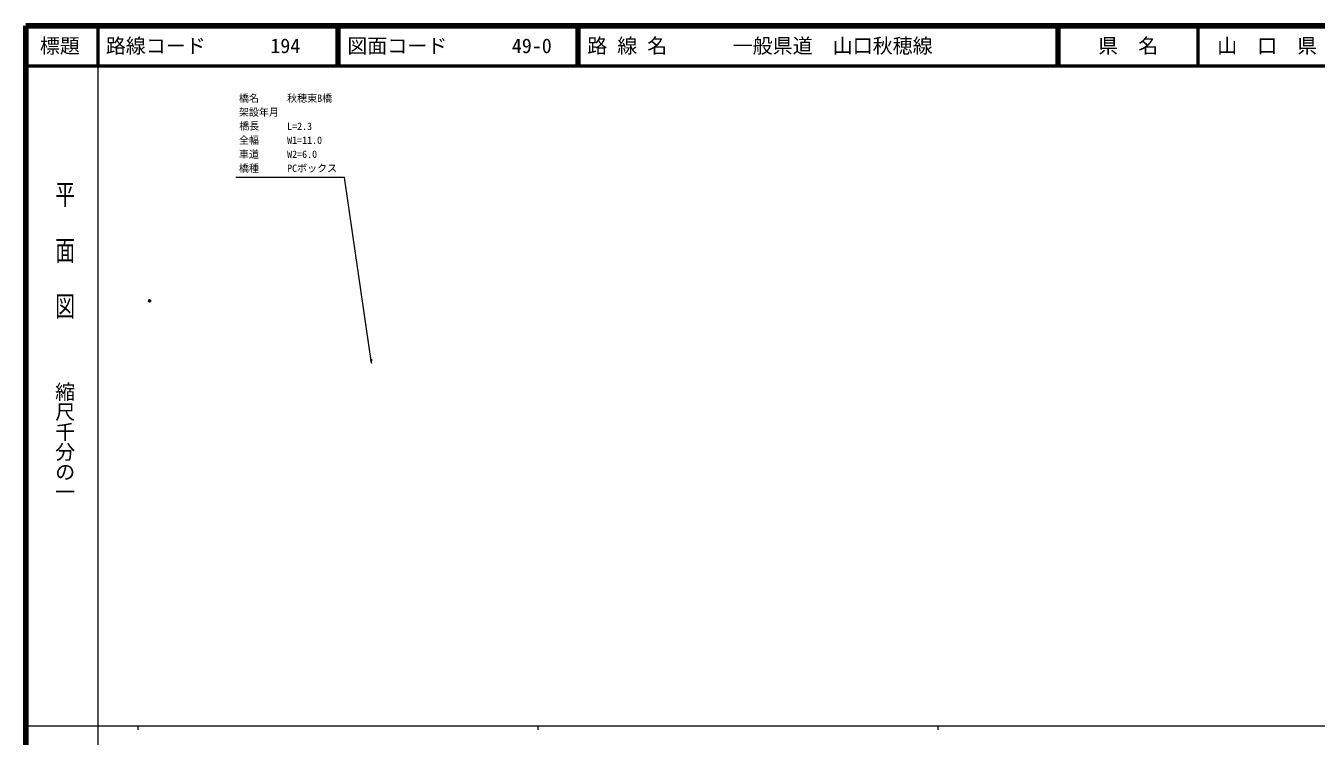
# Model space of a CAD drawing. Units: millimetres on the paper, with parts at other scales. Extents: x 40 to 680, y 20 to 380.
# Drawn here: x 40 to 362.6, y 202.4 to 380 of the extents above; entities that cross this region are included whole.
import ezdxf
from ezdxf.enums import TextEntityAlignment as Align

# ---------------------------------------------------------------- set-up
doc = ezdxf.new("R2010")
doc.units = ezdxf.units.MM
doc.header["$PDMODE"] = 32
doc.header["$PDSIZE"] = 0.5
doc.layers.add('M-OTRS', color=6, linetype='Continuous')
doc.layers.add('M-TTL-TXT', color=7, linetype='Continuous')
for name, color, linetype, lineweight in [('M-STR-HTXT', 7, 'Continuous', 13), ('M-TTL', 2, 'Continuous', 140), ('M-TTL-BAND', 7, 'Continuous', 13), ('M-TTL-LINE', 7, 'Continuous', 50)]:
    doc.layers.add(name, color=color, linetype=linetype, lineweight=lineweight)
doc.styles.add('@ＭＳ ゴシック', font='')
doc.styles.add('ＭＳ ゴシック', font='')
doc.styles.get('@ＭＳ ゴシック').set_extended_font_data('@MS Gothic')
doc.styles.get('ＭＳ ゴシック').set_extended_font_data('MS Gothic')

# ---------------------------------------------------------------- blocks, each defined once
blk = doc.blocks.new('open_arrow')
at = {"color": 0, "linetype": 'Continuous', "lineweight": -2}
blk.add_lwpolyline([(7.5, 1.25), (0, 0), (7.5, -1.25)], dxfattribs=at)

msp = doc.modelspace()

# ---------------------------------------------------------------- linework, layer by layer
at = {"layer": 'M-OTRS'}
msp.add_point((70.961, 311.26), dxfattribs=at)
at = {"layer": 'M-STR-HTXT'}
msp.add_lwpolyline([(126.472, 295.64), (119.708, 342.045), (92.478, 342.045)], dxfattribs=at)
at = {"layer": 'M-TTL'}
for p, q in [((40, 380), (40, 20)), ((680, 380), (40, 380))]:
    msp.add_line(p, q, dxfattribs=at)
at = {"layer": 'M-TTL-BAND'}
for p, q in [((58, 370), (58, 20)), ((40, 205), (579, 205)), ((68, 205), (68, 204)), ((168, 205), (168, 204)), ((268, 205), (268, 204))]:
    msp.add_line(p, q, dxfattribs=at)
at = {"layer": 'M-TTL-LINE'}
for p, q in [((58, 380), (58, 370)), ((117.75, 380), (117.75, 370)), ((118.25, 380), (118.25, 370)), ((177.75, 380), (177.75, 370)), ((178.25, 380), (178.25, 370)), ((297.75, 380), (297.75, 370)), ((298.25, 380), (298.25, 370)), ((333, 380), (333, 370)), ((40, 370), (680, 370))]:
    msp.add_line(p, q, dxfattribs=at)

# ---------------------------------------------------------------- block references
at = {"layer": 'M-STR-HTXT', "xscale": 0.133, "yscale": 0.133, "rotation": 98.3}
msp.add_blockref('open_arrow', (126.472, 295.64), dxfattribs=at)

# ---------------------------------------------------------------- texts
at = {"layer": 'M-STR-HTXT', "style": 'ＭＳ ゴシック'}
for s, p in [('橋名', (93.292, 360.429)), ('秋穂東B橋', (105.337, 360.429)), ('架設年月', (93.292, 356.929)), ('橋長', (93.36, 353.48)), ('L=2.3', (105.337, 353.429)), ('全幅', (93.292, 349.929)), ('W1=11.0', (105.337, 349.929)), ('車道', (93.292, 346.429)), ('W2=6.0', (105.337, 346.429)), ('橋種', (93.292, 342.929)), ('PCボックス', (105.337, 342.929))]:
    msp.add_text(s, height=1.833, dxfattribs=at).set_placement(p, align=Align.BOTTOM_LEFT)
at = {"layer": 'M-TTL-BAND', "style": '@ＭＳ ゴシック', "width": 1.4}
msp.add_text('平  面  図', height=3.666, rotation=270, dxfattribs=at).set_placement((49.777, 306.475), align=Align.MIDDLE_RIGHT)
at = {"layer": 'M-TTL-BAND', "style": '@ＭＳ ゴシック'}
msp.add_text('縮尺千分の一', height=3.666, rotation=270, dxfattribs=at).set_placement((49.777, 261.03), align=Align.MIDDLE_RIGHT)
at = {"layer": 'M-TTL-TXT', "style": 'ＭＳ ゴシック'}
for s, p in [('標題', (48.5, 375)), ('県\u3000名', (315.625, 375)), ('山\u3000口\u3000県', (350.375, 375))]:
    msp.add_text(s, height=3.666, dxfattribs=at).set_placement(p, align=Align.MIDDLE_CENTER)
for s, p in [('路線コード', (60, 375)), ('194', (101.142, 375)), ('図面コード', (120.38, 375)), ('49-0', (161.521, 375)), ('路 線 名', (180.38, 375)), ('一般県道\u3000山口秋穂線', (216.734, 375))]:
    msp.add_text(s, height=3.666, dxfattribs=at).set_placement(p, align=Align.MIDDLE_LEFT)

doc.saveas('drawing.dxf')
